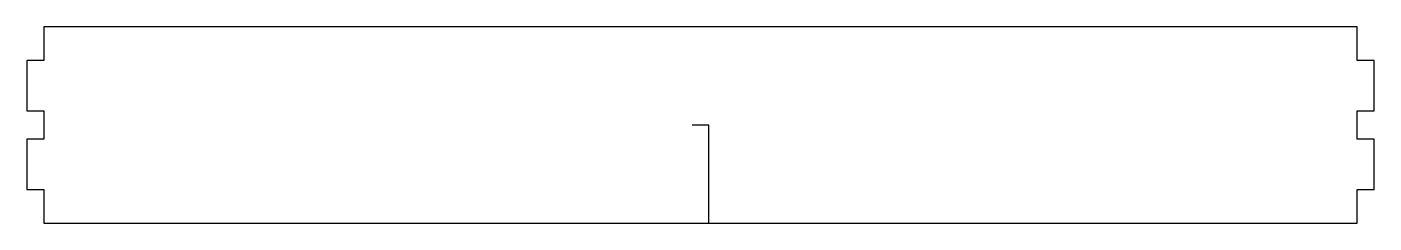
# Model space of a CAD drawing. Header units: metres. Extents: x 10 to 490, y 10 to 80.
import ezdxf

# ---------------------------------------------------------------- set-up
doc = ezdxf.new("R2010")
doc.units = ezdxf.units.M

msp = doc.modelspace()

# ---------------------------------------------------------------- linework, layer by layer
for points in [[(16, 10), (484, 10), (484, 22), (490, 22), (490, 40), (484, 40), (484, 50), (490, 50), (490, 68), (484, 68), (484, 80), (16, 80), (16, 68), (10, 68), (10, 50), (16, 50), (16, 40), (10, 40), (10, 22), (16, 22), (16, 10)], [(247, 10), (253, 10), (253, 45), (247, 45)]]:
    msp.add_lwpolyline(points)

doc.saveas('drawing.dxf')
